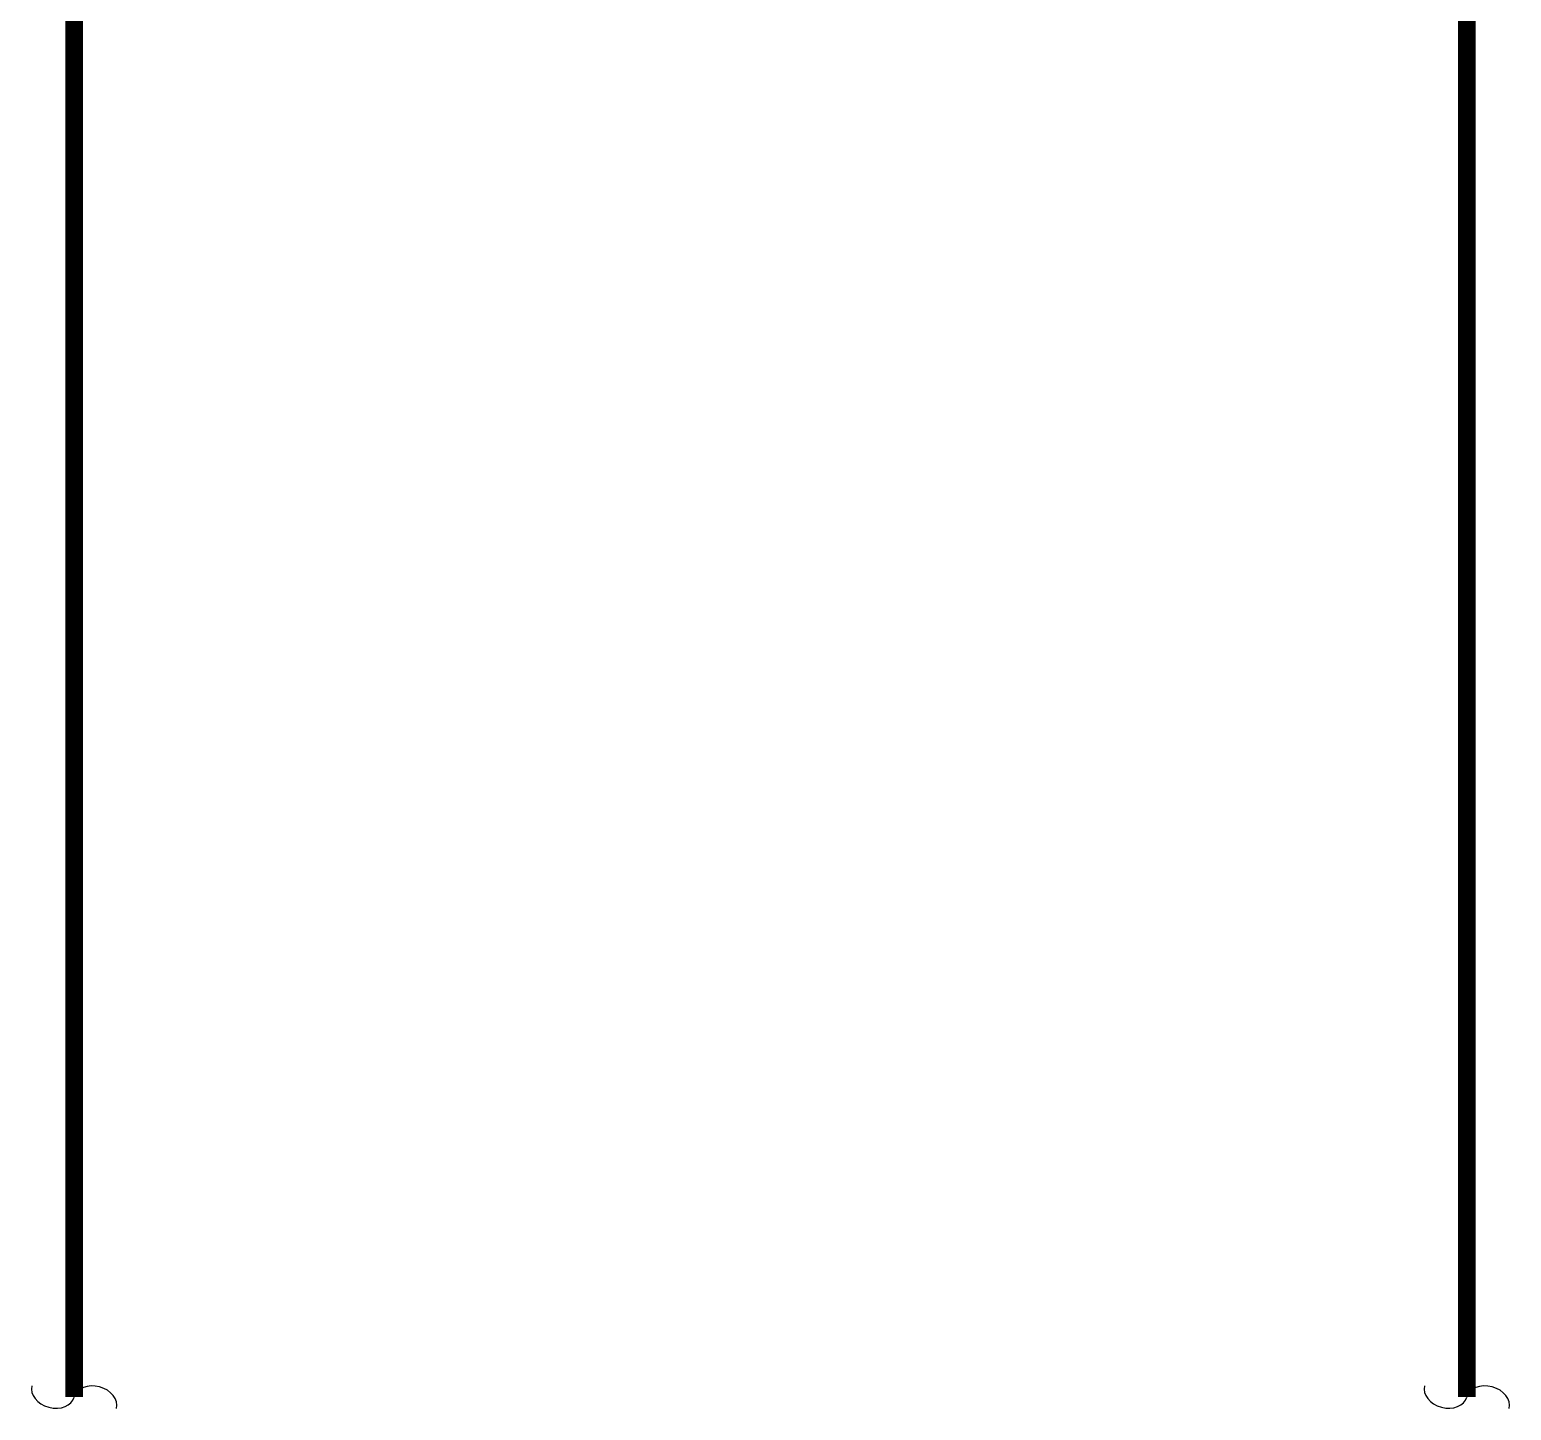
# Model space of a CAD drawing. Header units: feet. Extents: x -208 to 2089, y -974 to 342.
# Drawn here: x 1065.59 to 1091.01, y 184.22 to 207.91 of the extents above; entities that cross this region are included whole.
import ezdxf

# ---------------------------------------------------------------- set-up
doc = ezdxf.new("R2010")
doc.units = ezdxf.units.FT
doc.header["$MEASUREMENT"] = 0
doc.layers.add('E-CABL-FO', color=120, linetype='FIBER_OPTIC')
doc.linetypes.add('FIBER_OPTIC', pattern='A,0.2,-0.05,0,-0.05,0.2,-0.15,["FO",Standard,S=0.1,R=0,X=-0.04,Y=-0.05],-0.25,0.2,-0.05,0,-0.05', length=1.2)

# ---------------------------------------------------------------- blocks, each defined once
blk = doc.blocks.new('end break')
for centre, major_axis in [((0.0162, 0.0604), (-0.0162, -0.0604)), ((-0.0162, -0.0604), (0.0162, 0.0604))]:
    blk.add_ellipse(centre, major_axis=major_axis, ratio=0.75, start_param=3.141593, end_param=6.283185)

msp = doc.modelspace()

# ---------------------------------------------------------------- linework, layer by layer
at = {"layer": 'E-CABL-FO', "linetype": 'Continuous', "const_width": 0.3, "flags": 128}
for points in [[(1072.30141, 229.93171, 0.30266137), (1070.85161, 227.81163, -0.39921119), (1068.31936, 225.26682, 0.35933326), (1066.35303, 223.98793), (1066.35303, 184.45282)], [(1084.30141, 229.93171, -0.30266137), (1085.7512, 227.81163, 0.39921119), (1088.28345, 225.26682, -0.35933326), (1090.24978, 223.98793), (1090.24978, 184.45282)]]:
    msp.add_lwpolyline(points, format="xyb", dxfattribs=at)

# ---------------------------------------------------------------- block references
at = {"layer": 'E-CABL-FO', "linetype": 'Continuous', "xscale": 6, "yscale": 6, "zscale": 6, "rotation": 270}
for p in [(1066.35303, 184.45282), (1090.24978, 184.45282)]:
    msp.add_blockref('end break', p, dxfattribs=at)

doc.saveas('drawing.dxf')
